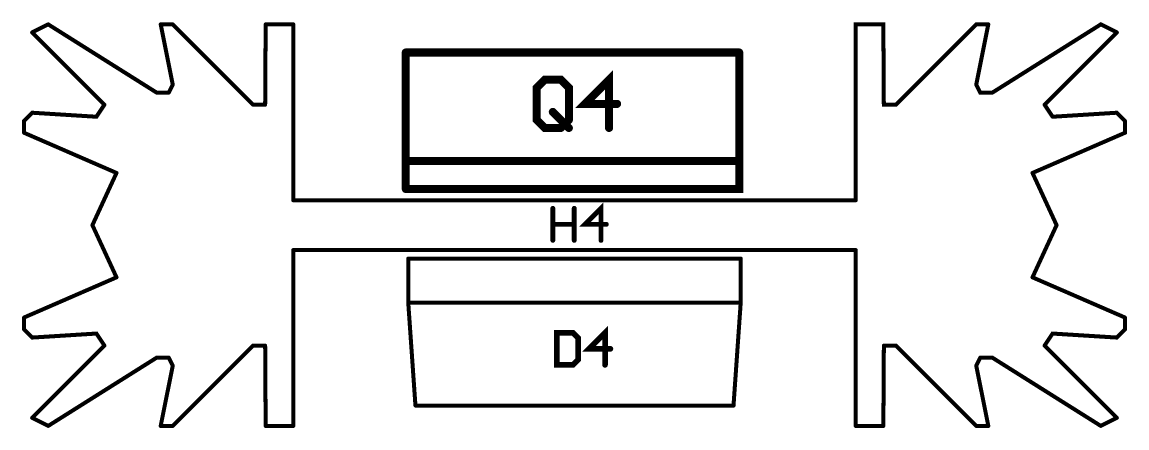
# Model space of a CAD drawing. Extents: x -4.2 to 14.8, y -3.5 to 8.8.
# Drawn here: x 5.134 to 6.51, y 4.506 to 5.012 of the extents above; entities that cross this region are included whole.
import ezdxf

# ---------------------------------------------------------------- set-up
doc = ezdxf.new("R2010")
doc.units = 0
doc.layers.add('2D_LINE_00', color=1, linetype='CONTINUOUS')

# ---------------------------------------------------------------- blocks, each defined once
blk = doc.blocks.new('SMOOTH_0$01')
at = {"const_width": 0.005}
blk.add_lwpolyline([(-0.0025, 0, 1), (0.0025, 0, 1)], format="xyb", close=True, dxfattribs=at)
blk = doc.blocks.new('DRAWING_3115')
at = {"layer": '2D_LINE_00', "const_width": 0.01}
blk.add_lwpolyline([(0, 0), (0, 0.17)], dxfattribs=at)
at = {"layer": '2D_LINE_00'}
for p in [(0, 0.17), (0, 0)]:
    blk.add_blockref('SMOOTH_0$01', p, dxfattribs=at)
blk = doc.blocks.new('DRAWING_3116')
at = {"layer": '2D_LINE_00', "const_width": 0.01}
blk.add_lwpolyline([(0, 0), (0.415, 0), (0.415, 0.17)], dxfattribs=at)
at = {"layer": '2D_LINE_00'}
for p in [(0.415, 0.17), (0, 0), (0.415, 0)]:
    blk.add_blockref('SMOOTH_0$01', p, dxfattribs=at)
blk = doc.blocks.new('DRAWING_3117')
at = {"layer": '2D_LINE_00', "const_width": 0.01}
blk.add_lwpolyline([(0, 0), (0.415, 0)], dxfattribs=at)
at = {"layer": '2D_LINE_00'}
for p in [(0, 0), (0.415, 0)]:
    blk.add_blockref('SMOOTH_0$01', p, dxfattribs=at)
blk = doc.blocks.new('DRAWING_3118')
at = {"layer": '2D_LINE_00', "const_width": 0.01}
blk.add_lwpolyline([(0, 0), (0.415, 0)], dxfattribs=at)
at = {"layer": '2D_LINE_00'}
for p in [(0, 0), (0.415, 0)]:
    blk.add_blockref('SMOOTH_0$01', p, dxfattribs=at)
blk = doc.blocks.new('DRAWING_3364')
at = {"layer": '2D_LINE_00', "const_width": 0.01}
blk.add_lwpolyline([(0, 0), (0, 0.03998), (-0.01, 0.04998), (-0.02999, 0.04998), (-0.03999, 0.03998), (-0.03999, 0), (-0.02999, -0.01), (-0.01, -0.01)], dxfattribs=at)
at = {"layer": '2D_LINE_00'}
for p in [(-0.03999, 0.03998), (-0.02999, 0.04998), (-0.01, 0.04998), (0, 0.03998), (-0.03999, 0), (0, 0), (-0.02999, -0.01), (-0.01, -0.01)]:
    blk.add_blockref('SMOOTH_0$01', p, dxfattribs=at)
blk = doc.blocks.new('DRAWING_3365')
at = {"layer": '2D_LINE_00', "const_width": 0.01}
blk.add_lwpolyline([(0, 0), (0.02, -0.01999)], dxfattribs=at)
at = {"layer": '2D_LINE_00'}
for p in [(0, 0), (0.02, -0.01999)]:
    blk.add_blockref('SMOOTH_0$01', p, dxfattribs=at)
blk = doc.blocks.new('DRAWING_3366')
at = {"layer": '2D_LINE_00', "const_width": 0.01}
blk.add_lwpolyline([(0, 0), (0.01, 0.01)], dxfattribs=at)
at = {"layer": '2D_LINE_00'}
for p in [(0.01, 0.01), (0, 0)]:
    blk.add_blockref('SMOOTH_0$01', p, dxfattribs=at)
blk = doc.blocks.new('DRAWING_3367')
at = {"layer": '2D_LINE_00', "const_width": 0.01}
blk.add_lwpolyline([(0, 0), (0, 0.05998), (-0.02999, 0.02999), (0.01, 0.02999)], dxfattribs=at)
at = {"layer": '2D_LINE_00'}
for p in [(0, 0.05998), (-0.02999, 0.02999), (0.01, 0.02999), (0, 0)]:
    blk.add_blockref('SMOOTH_0$01', p, dxfattribs=at)
blk = doc.blocks.new('SMOOTH_0$007')
at = {"const_width": 0.0035}
blk.add_lwpolyline([(-0.00175, 0, 1), (0.00175, 0, 1)], format="xyb", close=True, dxfattribs=at)
blk = doc.blocks.new('DRAWING_3497')
at = {"layer": '2D_LINE_00', "const_width": 0.007}
blk.add_lwpolyline([(0, 0), (0, -0.03999), (0.01999, -0.03999), (0.02666, -0.03333), (0.02666, -0.00667), (0.01999, 0), (0, 0)], dxfattribs=at)
at = {"layer": '2D_LINE_00'}
for p in [(0, 0), (0, 0), (0.01999, 0), (0.02666, -0.00667), (0, -0.03999), (0.01999, -0.03999), (0.02666, -0.03333)]:
    blk.add_blockref('SMOOTH_0$007', p, dxfattribs=at)
blk = doc.blocks.new('DRAWING_3498')
at = {"layer": '2D_LINE_00', "const_width": 0.007}
blk.add_lwpolyline([(0, 0), (0, 0.03999), (-0.01999, 0.01999), (0.00666, 0.01999)], dxfattribs=at)
at = {"layer": '2D_LINE_00'}
for p in [(0, 0.03999), (-0.01999, 0.01999), (0.00666, 0.01999), (0, 0)]:
    blk.add_blockref('SMOOTH_0$007', p, dxfattribs=at)
blk = doc.blocks.new('SMOOTH_0$006')
at = {"const_width": 0.003}
blk.add_lwpolyline([(-0.0015, 0, 1), (0.0015, 0, 1)], format="xyb", close=True, dxfattribs=at)
blk = doc.blocks.new('DRAWING_4289')
at = {"layer": '2D_LINE_00', "const_width": 0.006}
blk.add_lwpolyline([(0, 0), (0, -0.03999), (0, -0.02), (0.02666, -0.02), (0.02666, 0), (0.02666, -0.03999)], dxfattribs=at)
at = {"layer": '2D_LINE_00'}
for p in [(0, 0), (0.02666, 0), (0, -0.02), (0.02666, -0.02), (0, -0.03999), (0.02666, -0.03999)]:
    blk.add_blockref('SMOOTH_0$006', p, dxfattribs=at)
blk = doc.blocks.new('DRAWING_4290')
at = {"layer": '2D_LINE_00', "const_width": 0.006}
blk.add_lwpolyline([(0, 0), (0, 0.03999), (-0.01999, 0.01999), (0.00667, 0.01999)], dxfattribs=at)
at = {"layer": '2D_LINE_00'}
for p in [(0, 0.03999), (-0.01999, 0.01999), (0.00667, 0.01999), (0, 0)]:
    blk.add_blockref('SMOOTH_0$006', p, dxfattribs=at)
blk = doc.blocks.new('SMOOTH_0$005')
at = {"const_width": 0.0025}
blk.add_lwpolyline([(-0.00125, 0, 1), (0.00125, 0, 1)], format="xyb", close=True, dxfattribs=at)
blk = doc.blocks.new('DRAWING_4804')
at = {"layer": '2D_LINE_00', "const_width": 0.005}
blk.add_lwpolyline([(0, 0), (0, 0.05512)], dxfattribs=at)
at = {"layer": '2D_LINE_00'}
for p in [(0, 0.05512), (0, 0)]:
    blk.add_blockref('SMOOTH_0$005', p, dxfattribs=at)
blk = doc.blocks.new('DRAWING_4805')
at = {"layer": '2D_LINE_00', "const_width": 0.005}
blk.add_lwpolyline([(0, 0), (0.39589, 0)], dxfattribs=at)
at = {"layer": '2D_LINE_00'}
for p in [(0, 0), (0.39589, 0)]:
    blk.add_blockref('SMOOTH_0$005', p, dxfattribs=at)
blk = doc.blocks.new('DRAWING_4806')
at = {"layer": '2D_LINE_00', "const_width": 0.005}
blk.add_lwpolyline([(0, 0), (0.41377, 0)], dxfattribs=at)
at = {"layer": '2D_LINE_00'}
for p in [(0, 0), (0.41377, 0)]:
    blk.add_blockref('SMOOTH_0$005', p, dxfattribs=at)
blk = doc.blocks.new('DRAWING_4807')
at = {"layer": '2D_LINE_00', "const_width": 0.005}
blk.add_lwpolyline([(0, 0), (0.41377, 0)], dxfattribs=at)
at = {"layer": '2D_LINE_00'}
for p in [(0, 0), (0.41377, 0)]:
    blk.add_blockref('SMOOTH_0$005', p, dxfattribs=at)
blk = doc.blocks.new('DRAWING_4808')
at = {"layer": '2D_LINE_00', "const_width": 0.005}
blk.add_lwpolyline([(0, 0), (0.00894, -0.12795)], dxfattribs=at)
at = {"layer": '2D_LINE_00'}
for p in [(0, 0), (0.00894, -0.12795)]:
    blk.add_blockref('SMOOTH_0$005', p, dxfattribs=at)
blk = doc.blocks.new('DRAWING_4809')
at = {"layer": '2D_LINE_00', "const_width": 0.005}
blk.add_lwpolyline([(0, 0), (0, 0.05512)], dxfattribs=at)
at = {"layer": '2D_LINE_00'}
for p in [(0, 0.05512), (0, 0)]:
    blk.add_blockref('SMOOTH_0$005', p, dxfattribs=at)
blk = doc.blocks.new('DRAWING_4810')
at = {"layer": '2D_LINE_00', "const_width": 0.005}
blk.add_lwpolyline([(0, 0), (0.00894, 0.12795)], dxfattribs=at)
at = {"layer": '2D_LINE_00'}
for p in [(0.00894, 0.12795), (0, 0)]:
    blk.add_blockref('SMOOTH_0$005', p, dxfattribs=at)
blk = doc.blocks.new('DRAWING_4824')
at = {"layer": '2D_LINE_00', "const_width": 0.005}
blk.add_lwpolyline([(0, 0), (0.01, 0.015), (0.09, 0.01), (0.1, 0.02), (0.1, 0.035)], dxfattribs=at)
at = {"layer": '2D_LINE_00'}
for p in [(0.1, 0.035), (0.01, 0.015), (0.1, 0.02), (0, 0), (0.09, 0.01)]:
    blk.add_blockref('SMOOTH_0$005', p, dxfattribs=at)
blk = doc.blocks.new('DRAWING_4825')
at = {"layer": '2D_LINE_00', "const_width": 0.005}
blk.add_lwpolyline([(0, 0), (0.115, -0.05)], dxfattribs=at)
at = {"layer": '2D_LINE_00'}
for p in [(0, 0), (0.115, -0.05)]:
    blk.add_blockref('SMOOTH_0$005', p, dxfattribs=at)
blk = doc.blocks.new('DRAWING_4826')
at = {"layer": '2D_LINE_00', "const_width": 0.005}
blk.add_lwpolyline([(0, 0), (0.03, 0.065)], dxfattribs=at)
at = {"layer": '2D_LINE_00'}
for p in [(0.03, 0.065), (0, 0)]:
    blk.add_blockref('SMOOTH_0$005', p, dxfattribs=at)
blk = doc.blocks.new('DRAWING_4827')
at = {"layer": '2D_LINE_00', "const_width": 0.005}
blk.add_lwpolyline([(0, 0), (0.03, 0.065)], dxfattribs=at)
at = {"layer": '2D_LINE_00'}
for p in [(0.03, 0.065), (0, 0)]:
    blk.add_blockref('SMOOTH_0$005', p, dxfattribs=at)
blk = doc.blocks.new('DRAWING_4828')
at = {"layer": '2D_LINE_00', "const_width": 0.005}
blk.add_lwpolyline([(0, 0), (0.115, -0.05)], dxfattribs=at)
at = {"layer": '2D_LINE_00'}
for p in [(0, 0), (0.115, -0.05)]:
    blk.add_blockref('SMOOTH_0$005', p, dxfattribs=at)
blk = doc.blocks.new('DRAWING_4829')
at = {"layer": '2D_LINE_00', "const_width": 0.005}
blk.add_lwpolyline([(0, 0), (0, 0.015), (0.01, 0.025), (0.09, 0.02), (0.1, 0.035)], dxfattribs=at)
at = {"layer": '2D_LINE_00'}
for p in [(0.1, 0.035), (0, 0.015), (0.01, 0.025), (0.09, 0.02), (0, 0)]:
    blk.add_blockref('SMOOTH_0$005', p, dxfattribs=at)
blk = doc.blocks.new('DRAWING_4830')
at = {"layer": '2D_LINE_00', "const_width": 0.005}
blk.add_lwpolyline([(0, 0), (0.03, -0.065)], dxfattribs=at)
at = {"layer": '2D_LINE_00'}
for p in [(0, 0), (0.03, -0.065)]:
    blk.add_blockref('SMOOTH_0$005', p, dxfattribs=at)
blk = doc.blocks.new('DRAWING_4831')
at = {"layer": '2D_LINE_00', "const_width": 0.005}
blk.add_lwpolyline([(0, 0), (0.115, 0.05), (0.115, 0.065)], dxfattribs=at)
at = {"layer": '2D_LINE_00'}
for p in [(0.115, 0.065), (0.115, 0.05), (0, 0)]:
    blk.add_blockref('SMOOTH_0$005', p, dxfattribs=at)
blk = doc.blocks.new('DRAWING_4832')
at = {"layer": '2D_LINE_00', "const_width": 0.005}
blk.add_lwpolyline([(0, 0), (0.01, -0.01)], dxfattribs=at)
at = {"layer": '2D_LINE_00'}
for p in [(0, 0), (0.01, -0.01)]:
    blk.add_blockref('SMOOTH_0$005', p, dxfattribs=at)
blk = doc.blocks.new('DRAWING_4833')
at = {"layer": '2D_LINE_00', "const_width": 0.005}
blk.add_lwpolyline([(0, 0), (0.08, 0.005)], dxfattribs=at)
at = {"layer": '2D_LINE_00'}
for p in [(0, 0), (0.08, 0.005)]:
    blk.add_blockref('SMOOTH_0$005', p, dxfattribs=at)
blk = doc.blocks.new('DRAWING_4834')
at = {"layer": '2D_LINE_00', "const_width": 0.005}
blk.add_lwpolyline([(0, 0), (0.01, -0.015)], dxfattribs=at)
at = {"layer": '2D_LINE_00'}
for p in [(0, 0), (0.01, -0.015)]:
    blk.add_blockref('SMOOTH_0$005', p, dxfattribs=at)
blk = doc.blocks.new('DRAWING_4835')
at = {"layer": '2D_LINE_00', "const_width": 0.005}
blk.add_lwpolyline([(0, 0), (0.03, -0.065)], dxfattribs=at)
at = {"layer": '2D_LINE_00'}
for p in [(0, 0), (0.03, -0.065)]:
    blk.add_blockref('SMOOTH_0$005', p, dxfattribs=at)
blk = doc.blocks.new('DRAWING_4836')
at = {"layer": '2D_LINE_00', "const_width": 0.005}
blk.add_lwpolyline([(0, 0), (0.115, 0.05)], dxfattribs=at)
at = {"layer": '2D_LINE_00'}
for p in [(0.115, 0.05), (0, 0)]:
    blk.add_blockref('SMOOTH_0$005', p, dxfattribs=at)
blk = doc.blocks.new('DRAWING_4837')
at = {"layer": '2D_LINE_00', "const_width": 0.005}
blk.add_lwpolyline([(0, 0), (0, 0.015)], dxfattribs=at)
at = {"layer": '2D_LINE_00'}
for p in [(0, 0.015), (0, 0)]:
    blk.add_blockref('SMOOTH_0$005', p, dxfattribs=at)
blk = doc.blocks.new('DRAWING_4838')
at = {"layer": '2D_LINE_00', "const_width": 0.005}
blk.add_lwpolyline([(0, 0), (0.01, -0.01), (0.09, -0.005), (0.1, -0.02)], dxfattribs=at)
at = {"layer": '2D_LINE_00'}
for p in [(0, 0), (0.01, -0.01), (0.09, -0.005), (0.1, -0.02)]:
    blk.add_blockref('SMOOTH_0$005', p, dxfattribs=at)
blk = doc.blocks.new('DRAWING_4839')
at = {"layer": '2D_LINE_00', "const_width": 0.005}
blk.add_lwpolyline([(0, 0), (0.09, -0.09)], dxfattribs=at)
at = {"layer": '2D_LINE_00'}
for p in [(0, 0), (0.09, -0.09)]:
    blk.add_blockref('SMOOTH_0$005', p, dxfattribs=at)
blk = doc.blocks.new('DRAWING_4840')
at = {"layer": '2D_LINE_00', "const_width": 0.005}
blk.add_lwpolyline([(0, 0), (0.02, 0.01)], dxfattribs=at)
at = {"layer": '2D_LINE_00'}
for p in [(0, 0), (0.02, 0.01)]:
    blk.add_blockref('SMOOTH_0$005', p, dxfattribs=at)
blk = doc.blocks.new('DRAWING_4841')
at = {"layer": '2D_LINE_00', "const_width": 0.005}
blk.add_lwpolyline([(0, 0), (0.135, -0.085)], dxfattribs=at)
at = {"layer": '2D_LINE_00'}
for p in [(0, 0), (0.135, -0.085)]:
    blk.add_blockref('SMOOTH_0$005', p, dxfattribs=at)
blk = doc.blocks.new('DRAWING_4842')
at = {"layer": '2D_LINE_00', "const_width": 0.005}
blk.add_lwpolyline([(0, 0), (0.015, 0)], dxfattribs=at)
at = {"layer": '2D_LINE_00'}
for p in [(0, 0), (0.015, 0)]:
    blk.add_blockref('SMOOTH_0$005', p, dxfattribs=at)
blk = doc.blocks.new('DRAWING_4843')
at = {"layer": '2D_LINE_00', "const_width": 0.005}
blk.add_lwpolyline([(0, 0), (0.005, 0.01)], dxfattribs=at)
at = {"layer": '2D_LINE_00'}
for p in [(0, 0), (0.005, 0.01)]:
    blk.add_blockref('SMOOTH_0$005', p, dxfattribs=at)
blk = doc.blocks.new('DRAWING_4844')
at = {"layer": '2D_LINE_00', "const_width": 0.005}
blk.add_lwpolyline([(0, 0), (0.015, -0.075)], dxfattribs=at)
at = {"layer": '2D_LINE_00'}
for p in [(0, 0), (0.015, -0.075)]:
    blk.add_blockref('SMOOTH_0$005', p, dxfattribs=at)
blk = doc.blocks.new('DRAWING_4845')
at = {"layer": '2D_LINE_00', "const_width": 0.005}
blk.add_lwpolyline([(0, 0), (0.015, 0)], dxfattribs=at)
at = {"layer": '2D_LINE_00'}
for p in [(0, 0), (0.015, 0)]:
    blk.add_blockref('SMOOTH_0$005', p, dxfattribs=at)
blk = doc.blocks.new('DRAWING_4846')
at = {"layer": '2D_LINE_00', "const_width": 0.005}
blk.add_lwpolyline([(0, 0), (0.1, -0.1)], dxfattribs=at)
at = {"layer": '2D_LINE_00'}
for p in [(0, 0), (0.1, -0.1)]:
    blk.add_blockref('SMOOTH_0$005', p, dxfattribs=at)
blk = doc.blocks.new('DRAWING_4847')
at = {"layer": '2D_LINE_00', "const_width": 0.005}
blk.add_lwpolyline([(0, 0), (0.015, 0)], dxfattribs=at)
at = {"layer": '2D_LINE_00'}
for p in [(0, 0), (0.015, 0)]:
    blk.add_blockref('SMOOTH_0$005', p, dxfattribs=at)
blk = doc.blocks.new('DRAWING_4848')
at = {"layer": '2D_LINE_00', "const_width": 0.005}
blk.add_lwpolyline([(0, 0), (0.00063, 0.1)], dxfattribs=at)
at = {"layer": '2D_LINE_00'}
for p in [(0.00063, 0.1), (0, 0)]:
    blk.add_blockref('SMOOTH_0$005', p, dxfattribs=at)
blk = doc.blocks.new('DRAWING_4849')
at = {"layer": '2D_LINE_00', "const_width": 0.005}
blk.add_lwpolyline([(0, 0), (0.03437, 0)], dxfattribs=at)
at = {"layer": '2D_LINE_00'}
for p in [(0, 0), (0.03437, 0)]:
    blk.add_blockref('SMOOTH_0$005', p, dxfattribs=at)
blk = doc.blocks.new('DRAWING_4850')
at = {"layer": '2D_LINE_00', "const_width": 0.005}
blk.add_lwpolyline([(0, 0), (0, 0.219)], dxfattribs=at)
at = {"layer": '2D_LINE_00'}
for p in [(0, 0.219), (0, 0)]:
    blk.add_blockref('SMOOTH_0$005', p, dxfattribs=at)
blk = doc.blocks.new('DRAWING_4851')
at = {"layer": '2D_LINE_00', "const_width": 0.005}
blk.add_lwpolyline([(0, 0), (0.7, 0)], dxfattribs=at)
at = {"layer": '2D_LINE_00'}
for p in [(0, 0), (0.7, 0)]:
    blk.add_blockref('SMOOTH_0$005', p, dxfattribs=at)
blk = doc.blocks.new('DRAWING_4852')
at = {"layer": '2D_LINE_00', "const_width": 0.005}
blk.add_lwpolyline([(0, 0), (0.7, 0)], dxfattribs=at)
at = {"layer": '2D_LINE_00'}
for p in [(0, 0), (0.7, 0)]:
    blk.add_blockref('SMOOTH_0$005', p, dxfattribs=at)
blk = doc.blocks.new('DRAWING_4853')
at = {"layer": '2D_LINE_00', "const_width": 0.005}
blk.add_lwpolyline([(0, 0), (0, 0.219)], dxfattribs=at)
at = {"layer": '2D_LINE_00'}
for p in [(0, 0.219), (0, 0)]:
    blk.add_blockref('SMOOTH_0$005', p, dxfattribs=at)
blk = doc.blocks.new('DRAWING_4854')
at = {"layer": '2D_LINE_00', "const_width": 0.005}
blk.add_lwpolyline([(0, 0), (0.03437, 0)], dxfattribs=at)
at = {"layer": '2D_LINE_00'}
for p in [(0, 0), (0.03437, 0)]:
    blk.add_blockref('SMOOTH_0$005', p, dxfattribs=at)
blk = doc.blocks.new('DRAWING_4855')
at = {"layer": '2D_LINE_00', "const_width": 0.005}
blk.add_lwpolyline([(0, 0), (0.00063, 0.1)], dxfattribs=at)
at = {"layer": '2D_LINE_00'}
for p in [(0.00063, 0.1), (0, 0)]:
    blk.add_blockref('SMOOTH_0$005', p, dxfattribs=at)
blk = doc.blocks.new('DRAWING_4856')
at = {"layer": '2D_LINE_00', "const_width": 0.005}
blk.add_lwpolyline([(0, 0), (0.015, 0)], dxfattribs=at)
at = {"layer": '2D_LINE_00'}
for p in [(0, 0), (0.015, 0)]:
    blk.add_blockref('SMOOTH_0$005', p, dxfattribs=at)
blk = doc.blocks.new('DRAWING_4857')
at = {"layer": '2D_LINE_00', "const_width": 0.005}
blk.add_lwpolyline([(0, 0), (0.1, -0.1)], dxfattribs=at)
at = {"layer": '2D_LINE_00'}
for p in [(0, 0), (0.1, -0.1)]:
    blk.add_blockref('SMOOTH_0$005', p, dxfattribs=at)
blk = doc.blocks.new('DRAWING_4858')
at = {"layer": '2D_LINE_00', "const_width": 0.005}
blk.add_lwpolyline([(0, 0), (0.015, 0)], dxfattribs=at)
at = {"layer": '2D_LINE_00'}
for p in [(0, 0), (0.015, 0)]:
    blk.add_blockref('SMOOTH_0$005', p, dxfattribs=at)
blk = doc.blocks.new('DRAWING_4859')
at = {"layer": '2D_LINE_00', "const_width": 0.005}
blk.add_lwpolyline([(0, 0), (0.015, -0.075)], dxfattribs=at)
at = {"layer": '2D_LINE_00'}
for p in [(0, 0), (0.015, -0.075)]:
    blk.add_blockref('SMOOTH_0$005', p, dxfattribs=at)
blk = doc.blocks.new('DRAWING_4860')
at = {"layer": '2D_LINE_00', "const_width": 0.005}
blk.add_lwpolyline([(0, 0), (0.005, 0.01)], dxfattribs=at)
at = {"layer": '2D_LINE_00'}
for p in [(0, 0), (0.005, 0.01)]:
    blk.add_blockref('SMOOTH_0$005', p, dxfattribs=at)
blk = doc.blocks.new('DRAWING_4861')
at = {"layer": '2D_LINE_00', "const_width": 0.005}
blk.add_lwpolyline([(0, 0), (0.015, 0)], dxfattribs=at)
at = {"layer": '2D_LINE_00'}
for p in [(0, 0), (0.015, 0)]:
    blk.add_blockref('SMOOTH_0$005', p, dxfattribs=at)
blk = doc.blocks.new('DRAWING_4862')
at = {"layer": '2D_LINE_00', "const_width": 0.005}
blk.add_lwpolyline([(0, 0), (0.135, -0.085)], dxfattribs=at)
at = {"layer": '2D_LINE_00'}
for p in [(0, 0), (0.135, -0.085)]:
    blk.add_blockref('SMOOTH_0$005', p, dxfattribs=at)
blk = doc.blocks.new('DRAWING_4863')
at = {"layer": '2D_LINE_00', "const_width": 0.005}
blk.add_lwpolyline([(0, 0), (0.02, 0.01)], dxfattribs=at)
at = {"layer": '2D_LINE_00'}
for p in [(0, 0), (0.02, 0.01)]:
    blk.add_blockref('SMOOTH_0$005', p, dxfattribs=at)
blk = doc.blocks.new('DRAWING_4864')
at = {"layer": '2D_LINE_00', "const_width": 0.005}
blk.add_lwpolyline([(0, 0), (0.09, -0.09)], dxfattribs=at)
at = {"layer": '2D_LINE_00'}
for p in [(0, 0), (0.09, -0.09)]:
    blk.add_blockref('SMOOTH_0$005', p, dxfattribs=at)
blk = doc.blocks.new('DRAWING_4865')
at = {"layer": '2D_LINE_00', "const_width": 0.005}
blk.add_lwpolyline([(0, 0), (0, 0.219), (0.03437, 0.219), (0.035, 0.119), (0.05, 0.119), (0.15, 0.219), (0.165, 0.219)], dxfattribs=at)
at = {"layer": '2D_LINE_00'}
for p in [(0, 0.219), (0.03437, 0.219), (0.15, 0.219), (0.165, 0.219), (0.035, 0.119), (0.05, 0.119), (0, 0)]:
    blk.add_blockref('SMOOTH_0$005', p, dxfattribs=at)
blk = doc.blocks.new('DRAWING_4866')
at = {"layer": '2D_LINE_00', "const_width": 0.005}
blk.add_lwpolyline([(0, 0), (0.015, 0.075)], dxfattribs=at)
at = {"layer": '2D_LINE_00'}
for p in [(0.015, 0.075), (0, 0)]:
    blk.add_blockref('SMOOTH_0$005', p, dxfattribs=at)
blk = doc.blocks.new('DRAWING_4867')
at = {"layer": '2D_LINE_00', "const_width": 0.005}
blk.add_lwpolyline([(0, 0), (0.005, -0.01), (0.02, -0.01), (0.155, 0.075), (0.175, 0.065)], dxfattribs=at)
at = {"layer": '2D_LINE_00'}
for p in [(0.155, 0.075), (0.175, 0.065), (0, 0), (0.005, -0.01), (0.02, -0.01)]:
    blk.add_blockref('SMOOTH_0$005', p, dxfattribs=at)
blk = doc.blocks.new('DRAWING_4868')
at = {"layer": '2D_LINE_00', "const_width": 0.005}
blk.add_lwpolyline([(0, 0), (0.09, 0.09)], dxfattribs=at)
at = {"layer": '2D_LINE_00'}
for p in [(0.09, 0.09), (0, 0)]:
    blk.add_blockref('SMOOTH_0$005', p, dxfattribs=at)
blk = doc.blocks.new('DRAWING_4869')
at = {"layer": '2D_LINE_00', "const_width": 0.005}
blk.add_lwpolyline([(0, 0), (0, 0.219)], dxfattribs=at)
at = {"layer": '2D_LINE_00'}
for p in [(0, 0.219), (0, 0)]:
    blk.add_blockref('SMOOTH_0$005', p, dxfattribs=at)
blk = doc.blocks.new('DRAWING_4870')
at = {"layer": '2D_LINE_00', "const_width": 0.005}
blk.add_lwpolyline([(0, 0), (0.03437, 0)], dxfattribs=at)
at = {"layer": '2D_LINE_00'}
for p in [(0, 0), (0.03437, 0)]:
    blk.add_blockref('SMOOTH_0$005', p, dxfattribs=at)
blk = doc.blocks.new('DRAWING_4871')
at = {"layer": '2D_LINE_00', "const_width": 0.005}
blk.add_lwpolyline([(0, 0), (0.00063, -0.1)], dxfattribs=at)
at = {"layer": '2D_LINE_00'}
for p in [(0, 0), (0.00063, -0.1)]:
    blk.add_blockref('SMOOTH_0$005', p, dxfattribs=at)
blk = doc.blocks.new('DRAWING_4872')
at = {"layer": '2D_LINE_00', "const_width": 0.005}
blk.add_lwpolyline([(0, 0), (0.015, 0)], dxfattribs=at)
at = {"layer": '2D_LINE_00'}
for p in [(0, 0), (0.015, 0)]:
    blk.add_blockref('SMOOTH_0$005', p, dxfattribs=at)
blk = doc.blocks.new('DRAWING_4873')
at = {"layer": '2D_LINE_00', "const_width": 0.005}
blk.add_lwpolyline([(0, 0), (0.1, 0.1)], dxfattribs=at)
at = {"layer": '2D_LINE_00'}
for p in [(0.1, 0.1), (0, 0)]:
    blk.add_blockref('SMOOTH_0$005', p, dxfattribs=at)
blk = doc.blocks.new('DRAWING_4874')
at = {"layer": '2D_LINE_00', "const_width": 0.005}
blk.add_lwpolyline([(0, 0), (0.015, 0)], dxfattribs=at)
at = {"layer": '2D_LINE_00'}
for p in [(0, 0), (0.015, 0)]:
    blk.add_blockref('SMOOTH_0$005', p, dxfattribs=at)
blk = doc.blocks.new('DRAWING_4875')
at = {"layer": '2D_LINE_00', "const_width": 0.005}
blk.add_lwpolyline([(0, 0), (0.015, 0.075)], dxfattribs=at)
at = {"layer": '2D_LINE_00'}
for p in [(0.015, 0.075), (0, 0)]:
    blk.add_blockref('SMOOTH_0$005', p, dxfattribs=at)
blk = doc.blocks.new('DRAWING_4876')
at = {"layer": '2D_LINE_00', "const_width": 0.005}
blk.add_lwpolyline([(0, 0), (0.005, -0.01)], dxfattribs=at)
at = {"layer": '2D_LINE_00'}
for p in [(0, 0), (0.005, -0.01)]:
    blk.add_blockref('SMOOTH_0$005', p, dxfattribs=at)
blk = doc.blocks.new('DRAWING_4877')
at = {"layer": '2D_LINE_00', "const_width": 0.005}
blk.add_lwpolyline([(0, 0), (0.015, 0)], dxfattribs=at)
at = {"layer": '2D_LINE_00'}
for p in [(0, 0), (0.015, 0)]:
    blk.add_blockref('SMOOTH_0$005', p, dxfattribs=at)
blk = doc.blocks.new('DRAWING_4878')
at = {"layer": '2D_LINE_00', "const_width": 0.005}
blk.add_lwpolyline([(0, 0), (0.135, 0.085)], dxfattribs=at)
at = {"layer": '2D_LINE_00'}
for p in [(0.135, 0.085), (0, 0)]:
    blk.add_blockref('SMOOTH_0$005', p, dxfattribs=at)
blk = doc.blocks.new('DRAWING_4879')
at = {"layer": '2D_LINE_00', "const_width": 0.005}
blk.add_lwpolyline([(0, 0), (0.02, -0.01)], dxfattribs=at)
at = {"layer": '2D_LINE_00'}
for p in [(0, 0), (0.02, -0.01)]:
    blk.add_blockref('SMOOTH_0$005', p, dxfattribs=at)
blk = doc.blocks.new('DRAWING_4880')
at = {"layer": '2D_LINE_00', "const_width": 0.005}
blk.add_lwpolyline([(0, 0), (0.09, 0.09)], dxfattribs=at)
at = {"layer": '2D_LINE_00'}
for p in [(0.09, 0.09), (0, 0)]:
    blk.add_blockref('SMOOTH_0$005', p, dxfattribs=at)

msp = doc.modelspace()

# ---------------------------------------------------------------- block references
for name, p in [('DRAWING_4863', (5.147, 4.999)), ('DRAWING_4862', (5.167, 5.009)), ('DRAWING_4858', (5.307, 5.009)), ('DRAWING_4859', (5.307, 5.009)), ('DRAWING_4857', (5.322, 5.009)), ('DRAWING_4855', (5.437, 4.909)), ('DRAWING_4854', (5.4376, 5.009)), ('DRAWING_4853', (5.472, 4.79)), ('DRAWING_4865', (6.172, 4.79)), ('DRAWING_4867', (6.322, 4.934)), ('DRAWING_4866', (6.322, 4.934)), ('DRAWING_4864', (5.147, 4.999)), ('DRAWING_4868', (6.407, 4.909)), ('DRAWING_3115', (5.612, 4.804)), ('DRAWING_3116', (5.612, 4.804)), ('DRAWING_3117', (5.612, 4.974)), ('DRAWING_3367', (5.865, 4.88)), ('DRAWING_4860', (5.317, 4.924)), ('DRAWING_3364', (5.815, 4.89)), ('DRAWING_4861', (5.302, 4.924)), ('DRAWING_4829', (5.137, 4.874)), ('DRAWING_4856', (5.422, 4.909)), ('DRAWING_4834', (6.407, 4.909)), ('DRAWING_3365', (5.795, 4.9)), ('DRAWING_4833', (6.417, 4.894)), ('DRAWING_4832', (6.497, 4.899)), ('DRAWING_3366', (5.805, 4.88)), ('DRAWING_4831', (6.392, 4.824)), ('DRAWING_4828', (5.137, 4.874)), ('DRAWING_3118', (5.612, 4.839)), ('DRAWING_4827', (5.222, 4.759)), ('DRAWING_4830', (6.392, 4.824)), ('DRAWING_4852', (5.472, 4.79)), ('DRAWING_4290', (5.855, 4.74)), ('DRAWING_4289', (5.795, 4.78)), ('DRAWING_4835', (5.222, 4.759)), ('DRAWING_4826', (6.392, 4.694)), ('DRAWING_4851', (5.472, 4.728)), ('DRAWING_4869', (5.472, 4.509)), ('DRAWING_4850', (6.172, 4.509)), ('DRAWING_4804', (5.6151, 4.6623)), ('DRAWING_4806', (5.6151, 4.7174)), ('DRAWING_4809', (6.0289, 4.6623)), ('DRAWING_4836', (5.137, 4.644)), ('DRAWING_4825', (6.392, 4.694)), ('DRAWING_4807', (5.6151, 4.6623)), ('DRAWING_4808', (5.6151, 4.6623)), ('DRAWING_4810', (6.0199, 4.5343)), ('DRAWING_4837', (5.137, 4.629)), ('DRAWING_4824', (6.407, 4.609)), ('DRAWING_4838', (5.137, 4.629)), ('DRAWING_3497', (5.8, 4.625)), ('DRAWING_3498', (5.86, 4.585)), ('DRAWING_4880', (5.147, 4.519)), ('DRAWING_4873', (5.322, 4.509)), ('DRAWING_4872', (5.422, 4.609)), ('DRAWING_4871', (5.437, 4.609)), ('DRAWING_4848', (6.2064, 4.509)), ('DRAWING_4847', (6.207, 4.609)), ('DRAWING_4846', (6.222, 4.609)), ('DRAWING_4839', (6.407, 4.609)), ('DRAWING_4878', (5.167, 4.509)), ('DRAWING_4877', (5.302, 4.594)), ('DRAWING_4876', (5.317, 4.594)), ('DRAWING_4843', (6.322, 4.584)), ('DRAWING_4842', (6.327, 4.594)), ('DRAWING_4841', (6.342, 4.594)), ('DRAWING_4875', (5.307, 4.509)), ('DRAWING_4844', (6.322, 4.584)), ('DRAWING_4805', (5.6241, 4.5343)), ('DRAWING_4879', (5.147, 4.519)), ('DRAWING_4874', (5.307, 4.509)), ('DRAWING_4870', (5.4376, 4.509)), ('DRAWING_4849', (6.172, 4.509)), ('DRAWING_4845', (6.322, 4.509)), ('DRAWING_4840', (6.477, 4.509))]:
    msp.add_blockref(name, p)

doc.saveas('drawing.dxf')
